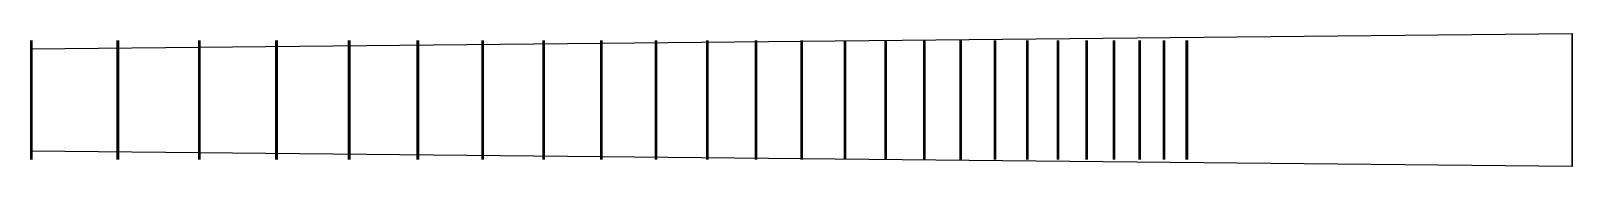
# Model space of a CAD drawing. Header units: metres. Extents: x 0 to 25.5, y -0.2 to 2.
import ezdxf

# ---------------------------------------------------------------- set-up
doc = ezdxf.new("R2010")
doc.units = ezdxf.units.M

msp = doc.modelspace()

# ---------------------------------------------------------------- linework, layer by layer
at = {"layer": 'BRIDGE'}
msp.add_line((25.5, -0.215), (25.5, 1.985), dxfattribs=at)
at = {"layer": 'FRETS'}
for p, q in [((0, -0.1), (0, 1.87)), ((1.431205, -0.1), (1.431205, 1.87)), ((2.782083, -0.1), (2.782083, 1.87)), ((4.057141, -0.1), (4.057141, 1.87)), ((5.260637, -0.1), (5.260637, 1.87)), ((6.396585, -0.1), (6.396585, 1.87)), ((7.468777, -0.1), (7.468777, 1.87)), ((8.480792, -0.1), (8.480792, 1.87)), ((9.436007, -0.1), (9.436007, 1.87)), ((10.337609, -0.1), (10.337609, 1.87)), ((11.188609, -0.1), (11.188609, 1.87)), ((11.991846, -0.1), (11.991846, 1.87)), ((12.75, -0.1), (12.75, 1.87)), ((13.465603, -0.1), (13.465603, 1.87)), ((14.141041, -0.1), (14.141041, 1.87)), ((14.778571, -0.1), (14.778571, 1.87)), ((15.380318, -0.1), (15.380318, 1.87)), ((15.948292, -0.1), (15.948292, 1.87)), ((16.484389, -0.1), (16.484389, 1.87)), ((16.990396, -0.1), (16.990396, 1.87)), ((17.468003, -0.1), (17.468003, 1.87)), ((17.918805, -0.1), (17.918805, 1.87)), ((18.344304, -0.1), (18.344304, 1.87)), ((18.745923, -0.1), (18.745923, 1.87)), ((19.125, -0.1), (19.125, 1.87))]:
    msp.add_line(p, q, dxfattribs=at)
at = {"layer": 'NUT'}
msp.add_line((0, 0.035), (0, 1.735), dxfattribs=at)
at = {"layer": 'OUTLINE'}
for p, q in [((0, 1.735), (25.5, 1.985)), ((25.5, 1.985), (25.5, -0.215)), ((0, 0.035), (0, 1.735)), ((25.5, -0.215), (0, 0.035))]:
    msp.add_line(p, q, dxfattribs=at)
at = {"layer": 'SLOTS'}
for p, q in [((-0.0115, -0.1), (-0.0115, 1.87)), ((0.0115, -0.1), (0.0115, 1.87)), ((1.419705, -0.1), (1.419705, 1.87)), ((1.442705, -0.1), (1.442705, 1.87)), ((2.770583, -0.1), (2.770583, 1.87)), ((2.793583, -0.1), (2.793583, 1.87)), ((4.045641, -0.1), (4.045641, 1.87)), ((4.068641, -0.1), (4.068641, 1.87)), ((5.249137, -0.1), (5.249137, 1.87)), ((5.272137, -0.1), (5.272137, 1.87)), ((6.385085, -0.1), (6.385085, 1.87)), ((6.408085, -0.1), (6.408085, 1.87)), ((7.457277, -0.1), (7.457277, 1.87)), ((7.480277, -0.1), (7.480277, 1.87)), ((8.469292, -0.1), (8.469292, 1.87)), ((8.492292, -0.1), (8.492292, 1.87)), ((9.424507, -0.1), (9.424507, 1.87)), ((9.447507, -0.1), (9.447507, 1.87)), ((10.326109, -0.1), (10.326109, 1.87)), ((10.349109, -0.1), (10.349109, 1.87)), ((11.177109, -0.1), (11.177109, 1.87)), ((11.200109, -0.1), (11.200109, 1.87)), ((11.980346, -0.1), (11.980346, 1.87)), ((12.003346, -0.1), (12.003346, 1.87)), ((12.7385, -0.1), (12.7385, 1.87)), ((12.7615, -0.1), (12.7615, 1.87)), ((13.454103, -0.1), (13.454103, 1.87)), ((13.477103, -0.1), (13.477103, 1.87)), ((14.129541, -0.1), (14.129541, 1.87)), ((14.152541, -0.1), (14.152541, 1.87)), ((14.767071, -0.1), (14.767071, 1.87)), ((14.790071, -0.1), (14.790071, 1.87)), ((15.368818, -0.1), (15.368818, 1.87)), ((15.391818, -0.1), (15.391818, 1.87)), ((15.936792, -0.1), (15.936792, 1.87)), ((15.959792, -0.1), (15.959792, 1.87)), ((16.472889, -0.1), (16.472889, 1.87)), ((16.495889, -0.1), (16.495889, 1.87)), ((16.978896, -0.1), (16.978896, 1.87)), ((17.001896, -0.1), (17.001896, 1.87)), ((17.456503, -0.1), (17.456503, 1.87)), ((17.479503, -0.1), (17.479503, 1.87)), ((17.907305, -0.1), (17.907305, 1.87)), ((17.930305, -0.1), (17.930305, 1.87)), ((18.332804, -0.1), (18.332804, 1.87)), ((18.355804, -0.1), (18.355804, 1.87)), ((18.734423, -0.1), (18.734423, 1.87)), ((18.757423, -0.1), (18.757423, 1.87)), ((19.1135, -0.1), (19.1135, 1.87)), ((19.1365, -0.1), (19.1365, 1.87))]:
    msp.add_line(p, q, dxfattribs=at)

doc.saveas('drawing.dxf')
